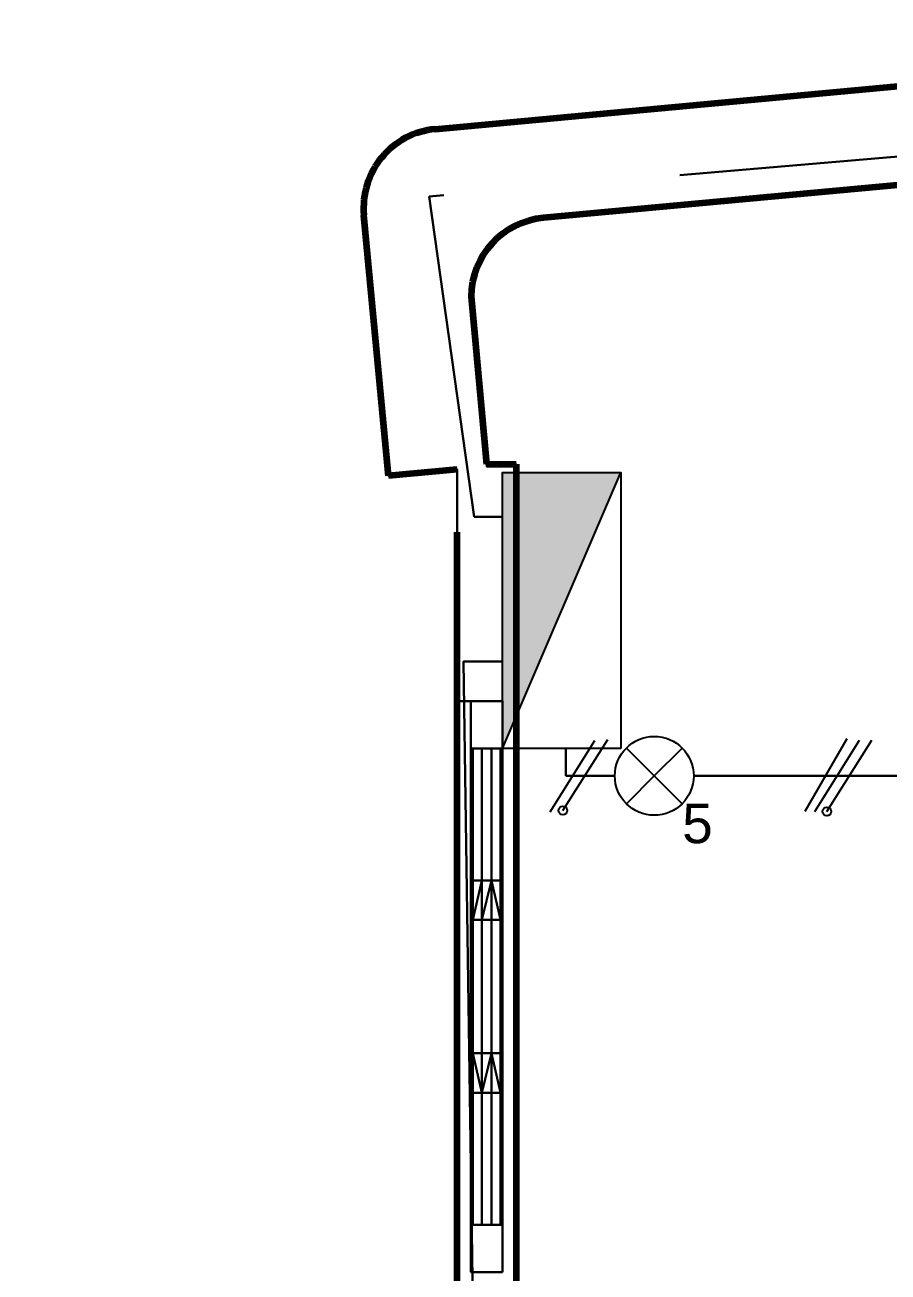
# Model space of a CAD drawing. Header units: metres. Extents: x 10.2 to 81, y 0 to 39.7.
# Drawn here: x 20 to 22.189, y 10.252 to 13.415 of the extents above; entities that cross this region are included whole.
import ezdxf

# ---------------------------------------------------------------- set-up
doc = ezdxf.new("R2010")
doc.units = ezdxf.units.M
doc.header["$LTSCALE"] = 0.2
doc.linetypes.add('ACAD_ISO02W100', pattern=[15, 12, -3])
for name, color, linetype in [('Canaletas', 4, 'Continuous'), ('EDIFICIO', 7, 'Continuous'), ('Fases', 7, 'Continuous'), ('Indicacion-Tabla', 7, 'Continuous'), ('Luminaria', 7, 'Continuous'), ('Medidas', 1, 'Continuous'), ('Puntos', 7, 'Continuous'), ('Tomacorrientes', 7, 'Continuous')]:
    doc.layers.add(name, color=color, linetype=linetype)
for name, color, linetype, true_color in [('DLX_APERT', 7, 'Continuous', 0x969696), ('DLX_CONT', 7, 'Continuous', 0x969696), ('DLX_ROOF', 7, 'Continuous', 0x7f7f7f)]:
    doc.layers.add(name, color=color, linetype=linetype, true_color=true_color)
doc.layers.add('L-Suelo', color=7, linetype='ACAD_ISO02W100', lineweight=30)
doc.layers.add('L-Techo', color=7, linetype='Continuous', lineweight=30)
doc.layers.get('0').off()
doc.styles.get("Standard").update_dxf_attribs({"font": 'arial.ttf'})

# ---------------------------------------------------------------- blocks, each defined once
blk = doc.blocks.new('Lampara')
at = {"layer": 'Luminaria'}
for q in [(-0.0707, 0.0707), (0.0707, 0.0707), (-0.0707, -0.0707), (0.0707, -0.0707)]:
    blk.add_line((0, 0), q, dxfattribs=at)
blk.add_circle((0, 0), 0.1, dxfattribs=at)
blk = doc.blocks.new('Tablero')
at = {"layer": 'Tomacorrientes', "linetype": 'ACAD_ISO02W100', "lineweight": 100}
h = blk.add_hatch(dxfattribs=at)
h.set_pattern_fill('ANGLE', color=256)
h.set_pattern_definition([(0, (0, 0), (0, 6.985), [5.08, -1.905]), (90, (0, 0), (-6.985, 4e-16), [5.08, -1.905])])
h.paths.add_polyline_path([(6.0927, 4.8474), (5.7927, 4.8474), (5.7927, 4.1474)])
at = {"layer": 'Tomacorrientes'}
h = blk.add_hatch(color=256, dxfattribs=at)
h.dxf.hatch_style = 1
h.paths.add_polyline_path([(6.0927, 4.8474), (5.7927, 4.8474), (5.7927, 4.1474)])
blk.add_line((5.7927, 4.1474), (6.0927, 4.8474), dxfattribs=at)
blk.add_lwpolyline([(6.0927, 4.1474), (5.7927, 4.1474), (5.7927, 4.8474), (6.0927, 4.8474)], close=True, dxfattribs=at)
blk = doc.blocks.new('933_0_0')
mesh = blk.add_polyface()
corners = [(-0.6042, -0.0125, 0.2), (-0.6042, 0.0125, 0.3), (-0.6042, -0.0125, 0.3), (-0.6042, 0.035, 0.3), (-0.6042, 0.0125, 0.2), (-0.6042, 0.035, 0.2), (-0.6042, 0.0125, 0.3), (-0.6042, 0.0125, 0.2), (-0.6042, 0.035, 0.3), (-0.6042, -0.035, 0.2), (-0.6042, -0.0125, 0.3), (-0.6042, -0.035, 0.3), (-0.6042, -0.0125, 0.2), (-0.6042, -0.0125, 0.3), (-0.6042, -0.035, 0.2), (-0.6042, 0.0125, 0.3), (-0.6042, -0.0125, 0.2), (-0.6042, 0.0125, 0.2), (-0.2692, 0.0125, -0.63), (-0.1692, -0.0125, -0.63), (-0.1692, 0.0125, -0.63), (-0.2692, 0.0125, -0.63), (-0.1692, 0.035, -0.63), (-0.2692, 0.035, -0.63), (-0.2692, 0.0125, -0.63), (-0.1692, 0.0125, -0.63), (-0.1692, 0.035, -0.63), (-0.2692, -0.0125, -0.63), (-0.1692, -0.0125, -0.63), (-0.2692, 0.0125, -0.63), (-0.2692, -0.035, -0.63), (-0.1692, -0.0125, -0.63), (-0.2692, -0.0125, -0.63), (-0.1692, -0.0125, -0.63), (-0.2692, -0.035, -0.63), (-0.1692, -0.035, -0.63)]
mesh.append_faces([[corners[k] for k in face] for face in [(0, 1, 2), (3, 4, 5), (6, 7, 8), (9, 10, 11), (12, 13, 14), (15, 16, 17), (18, 19, 20), (21, 22, 23), (24, 25, 26), (27, 28, 29), (30, 31, 32), (33, 34, 35)]])
blk = doc.blocks.new('933_0_1')
mesh = blk.add_polyface()
corners = [(0.6042, 0.0125, 0.2), (0.6042, -0.0125, 0.3), (0.6042, 0.0125, 0.3), (0.6042, -0.035, 0.3), (0.6042, -0.0125, 0.2), (0.6042, -0.035, 0.2), (0.6042, -0.0125, 0.3), (0.6042, -0.0125, 0.2), (0.6042, -0.035, 0.3), (0.6042, 0.035, 0.2), (0.6042, 0.0125, 0.3), (0.6042, 0.035, 0.3), (0.6042, 0.0125, 0.2), (0.6042, 0.0125, 0.3), (0.6042, 0.035, 0.2), (0.6042, -0.0125, 0.3), (0.6042, 0.0125, 0.2), (0.6042, -0.0125, 0.2)]
mesh.append_faces([[corners[k] for k in face] for face in [(0, 1, 2), (3, 4, 5), (6, 7, 8), (9, 10, 11), (12, 13, 14), (15, 16, 17)]])
blk = doc.blocks.new('933_0_2')
mesh = blk.add_polyface()
corners = [(0.2692, -0.0125, -0.63), (0.1692, 0.0125, -0.63), (0.1692, -0.0125, -0.63), (0.1692, 0.035, -0.63), (0.2692, 0.0125, -0.63), (0.2692, 0.035, -0.63), (0.1692, 0.0125, -0.63), (0.2692, 0.0125, -0.63), (0.1692, 0.035, -0.63), (0.2692, -0.0125, -0.63), (0.1692, -0.035, -0.63), (0.2692, -0.035, -0.63), (0.2692, -0.0125, -0.63), (0.1692, -0.0125, -0.63), (0.1692, -0.035, -0.63), (0.1692, 0.0125, -0.63), (0.2692, -0.0125, -0.63), (0.2692, 0.0125, -0.63)]
mesh.append_faces([[corners[k] for k in face] for face in [(0, 1, 2), (3, 4, 5), (6, 7, 8), (9, 10, 11), (12, 13, 14), (15, 16, 17)]])
blk = doc.blocks.new('933_0_4')
mesh = blk.add_polyface()
corners = [(-0.6042, -0.0125, -0.63), (-0.2692, -0.0125, 0.2), (-0.6042, -0.0125, 0.2), (-0.2692, -0.0125, 0.2), (-0.6042, -0.0125, -0.63), (-0.2692, -0.0125, -0.63), (-0.2692, 0.0125, -0.63), (-0.6042, 0.0125, 0.2), (-0.2692, 0.0125, 0.2), (-0.6042, 0.0125, 0.2), (-0.2692, 0.0125, -0.63), (-0.6042, 0.0125, -0.63), (0.6042, -0.0125, 0.63), (-0.6042, -0.0125, 0.3), (0.6042, -0.0125, 0.3), (-0.6042, -0.0125, 0.3), (0.6042, -0.0125, 0.63), (-0.6042, -0.0125, 0.63), (-0.6042, 0.0125, 0.3), (0.6042, 0.0125, 0.63), (0.6042, 0.0125, 0.3), (0.6042, 0.0125, 0.63), (-0.6042, 0.0125, 0.3), (-0.6042, 0.0125, 0.63), (0.1692, -0.0125, 0.2), (-0.1692, -0.0125, -0.63), (0.1692, -0.0125, -0.63), (-0.1692, -0.0125, -0.63), (0.1692, -0.0125, 0.2), (-0.1692, -0.0125, 0.2), (-0.1692, 0.0125, 0.2), (0.1692, 0.0125, -0.63), (-0.1692, 0.0125, -0.63), (0.1692, 0.0125, -0.63), (-0.1692, 0.0125, 0.2), (0.1692, 0.0125, 0.2), (0.2692, -0.0125, 0.2), (0.6042, -0.0125, -0.63), (0.6042, -0.0125, 0.2), (0.6042, -0.0125, -0.63), (0.2692, -0.0125, 0.2), (0.2692, -0.0125, -0.63), (0.2692, 0.0125, -0.63), (0.6042, 0.0125, 0.2), (0.6042, 0.0125, -0.63), (0.6042, 0.0125, 0.2), (0.2692, 0.0125, -0.63), (0.2692, 0.0125, 0.2)]
mesh.append_faces([[corners[k] for k in face] for face in [(0, 1, 2), (3, 4, 5), (6, 7, 8), (9, 10, 11), (12, 13, 14), (15, 16, 17), (18, 19, 20), (21, 22, 23), (24, 25, 26), (27, 28, 29), (30, 31, 32), (33, 34, 35), (36, 37, 38), (39, 40, 41), (42, 43, 44), (45, 46, 47)]])
blk = doc.blocks.new('933_0_6')
mesh = blk.add_polyface()
corners = [(0.6042, -0.035, 0.2), (0.6042, -0.0125, -0.63), (0.6042, -0.04, -0.63), (0.6042, -0.035, 0.3), (0.6042, -0.0125, 0.63), (0.6042, -0.0125, 0.3), (0.6042, -0.035, 0.3), (0.6042, -0.04, 0.63), (0.6042, -0.0125, 0.63), (0.6042, -0.035, 0.3), (0.6042, -0.04, -0.63), (0.6042, -0.04, 0.63), (0.6042, -0.035, 0.2), (0.6042, -0.04, -0.63), (0.6042, -0.035, 0.3), (0.6042, -0.0125, -0.63), (0.6042, -0.035, 0.2), (0.6042, -0.0125, 0.2)]
mesh.append_faces([[corners[k] for k in face] for face in [(0, 1, 2), (3, 4, 5), (6, 7, 8), (9, 10, 11), (12, 13, 14), (15, 16, 17)]])
blk = doc.blocks.new('Fase')
at = {"layer": 'Fases'}
blk.add_line((-0.0535, -0.0922), (0.0535, 0.0922), dxfattribs=at)
blk = doc.blocks.new('Neutro')
at = {"layer": 'Fases'}
h = blk.add_hatch(dxfattribs=at)
h.set_pattern_fill('ANGLE', color=256)
h.set_pattern_definition([(0, (-26.865, -1.6355), (0, 6.985), [5.08, -1.905]), (90, (-26.865, -1.6355), (-6.985, 4e-16), [5.08, -1.905])])
h.paths.add_polyline_path([(-0.0645, -0.0922, 1), (-0.0424, -0.0922, 1)])
blk.add_circle((-0.0535, -0.0922), 0.0111, dxfattribs=at)
blk.add_blockref('Fase', (0, 0), dxfattribs=at)

msp = doc.modelspace()

# ---------------------------------------------------------------- linework, layer by layer
at = {"layer": 'DLX_APERT'}
for points in [[(21.2109, 11.7003, 0), (21.1309, 11.7003, 0)], [(21.1309, 11.7003, 0), (21.1309, 10.2519, 0)], [(21.2109, 11.7003, 0), (21.1309, 11.7003, 0)], [(21.1309, 11.7003, 0), (21.1309, 11.7003, 0)], [(21.1309, 11.7003, 0), (21.2109, 11.7003, 0)], [(21.1309, 10.2519, 0), (21.1309, 11.7003, 0)], [(21.1309, 11.7003, 0), (21.2109, 11.7003, 0)], [(21.1309, 10.2519, 0), (21.1309, 11.7003, 0)], [(21.1309, 11.7003, 0), (21.1309, 11.7003, 0)], [(21.1309, 11.7003, 0), (21.1309, 10.2519, 0)], [(21.2109, 10.2519, 0), (21.2109, 11.7003, 0)], [(21.2109, 11.7003, 0), (21.2109, 11.7003, 0)], [(21.2109, 11.7003, 0), (21.2109, 10.2519, 0)], [(21.2109, 10.2519, 0), (21.2109, 11.7003, 0)], [(21.2109, 11.7003, 0), (21.2109, 11.7003, 0)], [(21.2109, 11.7003, 0), (21.2109, 10.2519, 0)], [(21.1309, 10.3719, 0), (21.1309, 11.5803, 0)], [(21.1309, 11.5803, 0), (21.1309, 11.5803, 0)], [(21.1309, 11.5803, 0), (21.1309, 10.3719, 0)], [(21.1584, 11.5803, 0), (21.1309, 11.5803, 0)], [(21.1309, 11.5803, 0), (21.1309, 11.5803, 0)], [(21.1309, 11.5803, 0), (21.1584, 11.5803, 0)], [(21.1309, 10.3719, 0), (21.1309, 11.5803, 0)], [(21.1309, 11.5803, 0), (21.1584, 11.5803, 0)], [(21.1584, 11.5803, 0), (21.1309, 11.5803, 0)], [(21.1309, 11.5803, 0), (21.1309, 10.3719, 0)], [(21.1359, 11.5803, 0), (21.1584, 11.5803, 0)], [(21.1584, 11.5803, 0), (21.1359, 11.5803, 0)], [(21.1359, 11.5803, 0), (21.1359, 11.5803, 0)], [(21.1584, 11.5803, 0), (21.1359, 11.5803, 0)], [(21.1359, 11.5803, 0), (21.1359, 11.5803, 0)], [(21.1359, 11.5803, 0), (21.1584, 11.5803, 0)], [(21.1359, 10.3719, 0), (21.1359, 11.5803, 0)], [(21.1359, 11.5803, 0), (21.1359, 11.5803, 0)], [(21.1359, 11.5803, 0), (21.1359, 11.2453, 0)], [(21.1584, 11.5803, 0), (21.1359, 11.5803, 0)], [(21.1359, 11.5803, 0), (21.1359, 10.3719, 0)], [(21.1359, 11.2453, 0), (21.1359, 11.5803, 0)], [(21.1359, 11.5803, 0), (21.1584, 11.5803, 0)], [(21.1584, 11.5803, 0), (21.1359, 11.5803, 0)], [(21.1359, 11.5803, 0), (21.1359, 11.5803, 0)], [(21.1359, 11.5803, 0), (21.1584, 11.5803, 0)], [(21.1584, 10.3719, 0), (21.1584, 11.5803, 0)], [(21.1584, 11.5803, 0), (21.1834, 11.5803, 0)], [(21.1584, 11.5803, 0), (21.1584, 11.5803, 0)], [(21.1584, 11.5803, 0), (21.1584, 11.5803, 0)], [(21.1584, 11.5803, 0), (21.1584, 11.5803, 0)], [(21.1584, 11.5803, 0), (21.1834, 11.5803, 0)], [(21.1834, 11.5803, 0), (21.1584, 11.5803, 0)], [(21.1584, 11.5803, 0), (21.1584, 10.3719, 0)], [(21.1584, 11.5803, 0), (21.1584, 11.2453, 0)], [(21.1834, 11.5803, 0), (21.1584, 11.5803, 0)], [(21.1834, 11.5803, 0), (21.1584, 11.5803, 0)], [(21.1584, 11.5803, 0), (21.1584, 11.5803, 0)], [(21.1584, 11.5803, 0), (21.1834, 11.5803, 0)], [(21.1834, 11.5803, 0), (21.1584, 11.5803, 0)], [(21.1584, 11.5803, 0), (21.1834, 11.5803, 0)], [(21.1584, 11.2453, 0), (21.1584, 11.5803, 0)], [(21.1584, 10.3719, 0), (21.1584, 11.5803, 0)], [(21.1584, 11.5803, 0), (21.1584, 11.2453, 0)], [(21.1584, 11.2453, 0), (21.1584, 11.5803, 0)], [(21.1584, 11.5803, 0), (21.1834, 11.5803, 0)], [(21.1584, 11.5803, 0), (21.1584, 10.3719, 0)], [(21.1834, 11.5803, 0), (21.1584, 11.5803, 0)], [(21.1834, 11.5803, 0), (21.1584, 11.5803, 0)], [(21.1584, 11.5803, 0), (21.1834, 11.5803, 0)], [(21.1584, 10.3719, 0), (21.1584, 11.5803, 0)], [(21.1584, 11.5803, 0), (21.1834, 11.5803, 0)], [(21.1584, 10.3719, 0), (21.1584, 11.5803, 0)], [(21.1584, 11.5803, 0), (21.1584, 11.5803, 0)], [(21.1584, 11.5803, 0), (21.1584, 10.3719, 0)], [(21.1834, 11.5803, 0), (21.1584, 11.5803, 0)], [(21.1584, 11.5803, 0), (21.1584, 11.5803, 0)], [(21.1584, 11.5803, 0), (21.1834, 11.5803, 0)], [(21.1834, 11.5803, 0), (21.1584, 11.5803, 0)], [(21.1584, 11.5803, 0), (21.1584, 10.3719, 0)], [(21.1834, 11.5803, 0), (21.1584, 11.5803, 0)], [(21.1584, 11.5803, 0), (21.1584, 11.2453, 0)], [(21.1584, 11.2453, 0), (21.1584, 11.5803, 0)], [(21.1584, 11.5803, 0), (21.1584, 11.5803, 0)], [(21.1584, 11.5803, 0), (21.1584, 11.2453, 0)], [(21.1834, 11.5803, 0), (21.1584, 11.5803, 0)], [(21.1584, 11.5803, 0), (21.1584, 11.5803, 0)], [(21.1584, 11.5803, 0), (21.1834, 11.5803, 0)], [(21.1584, 11.2453, 0), (21.1584, 11.5803, 0)], [(21.1584, 11.5803, 0), (21.1834, 11.5803, 0)], [(21.1834, 11.5803, 0), (21.1834, 10.3719, 0)], [(21.2109, 11.5803, 0), (21.1834, 11.5803, 0)], [(21.1834, 11.5803, 0), (21.1834, 11.2453, 0)], [(21.1834, 11.5803, 0), (21.1834, 11.5803, 0)], [(21.1834, 10.3719, 0), (21.1834, 11.5803, 0)], [(21.1834, 11.5803, 0), (21.2109, 11.5803, 0)], [(21.1834, 11.2453, 0), (21.1834, 11.5803, 0)], [(21.1834, 11.5803, 0), (21.1834, 11.5803, 0)], [(21.2059, 11.5803, 0), (21.1834, 11.5803, 0)], [(21.1834, 11.5803, 0), (21.1834, 11.5803, 0)], [(21.1834, 11.5803, 0), (21.2109, 11.5803, 0)], [(21.2109, 11.5803, 0), (21.1834, 11.5803, 0)], [(21.1834, 11.5803, 0), (21.1834, 11.5803, 0)], [(21.1834, 11.5803, 0), (21.2059, 11.5803, 0)], [(21.2059, 11.5803, 0), (21.1834, 11.5803, 0)], [(21.1834, 11.5803, 0), (21.2059, 11.5803, 0)], [(21.1834, 11.2453, 0), (21.1834, 11.5803, 0)], [(21.1834, 11.5803, 0), (21.2059, 11.5803, 0)], [(21.1834, 11.5803, 0), (21.1834, 10.3719, 0)], [(21.2059, 11.5803, 0), (21.1834, 11.5803, 0)], [(21.1834, 11.5803, 0), (21.1834, 11.2453, 0)], [(21.1834, 10.3719, 0), (21.1834, 11.5803, 0)], [(21.2059, 11.5803, 0), (21.1834, 11.5803, 0)], [(21.1834, 11.5803, 0), (21.2059, 11.5803, 0)], [(21.1834, 10.3719, 0), (21.1834, 11.5803, 0)], [(21.1834, 11.5803, 0), (21.1834, 11.5803, 0)], [(21.1834, 11.5803, 0), (21.1834, 10.3719, 0)], [(21.1834, 11.5803, 0), (21.1834, 10.3719, 0)], [(21.1834, 11.5803, 0), (21.1834, 11.5803, 0)], [(21.1834, 10.3719, 0), (21.1834, 11.5803, 0)], [(21.1834, 11.2453, 0), (21.1834, 11.5803, 0)], [(21.1834, 11.5803, 0), (21.1834, 11.5803, 0)], [(21.1834, 11.5803, 0), (21.1834, 11.2453, 0)], [(21.1834, 11.2453, 0), (21.1834, 11.5803, 0)], [(21.1834, 11.5803, 0), (21.1834, 11.5803, 0)], [(21.1834, 11.5803, 0), (21.1834, 11.2453, 0)], [(21.2059, 11.5803, 0), (21.2059, 11.5803, 0)], [(21.2059, 11.5803, 0), (21.2059, 11.5803, 0)], [(21.2059, 11.2453, 0), (21.2059, 11.5803, 0)], [(21.2059, 11.5803, 0), (21.2059, 11.5803, 0)], [(21.2059, 11.5803, 0), (21.2059, 10.3719, 0)], [(21.2059, 11.5803, 0), (21.2059, 11.2453, 0)], [(21.2059, 10.3719, 0), (21.2059, 11.5803, 0)], [(21.2059, 11.5803, 0), (21.2059, 11.5803, 0)], [(21.2109, 10.3719, 0), (21.2109, 11.5803, 0)], [(21.2109, 11.5803, 0), (21.2109, 11.5803, 0)], [(21.2109, 11.5803, 0), (21.2109, 10.3719, 0)], [(21.2109, 10.3719, 0), (21.2109, 11.5803, 0)], [(21.2109, 11.5803, 0), (21.2109, 10.3719, 0)], [(21.2109, 11.5803, 0), (21.2109, 11.5803, 0)], [(21.1359, 11.1453, 0), (21.1359, 11.2453, 0)], [(21.1359, 11.2453, 0), (21.1584, 11.2453, 0)], [(21.1359, 11.2453, 0), (21.1359, 11.1453, 0)], [(21.1584, 11.2453, 0), (21.1359, 11.2453, 0)], [(21.1359, 11.2453, 0), (21.1359, 11.2453, 0)], [(21.1359, 11.2453, 0), (21.1359, 11.1453, 0)], [(21.1584, 11.2453, 0), (21.1359, 11.2453, 0)], [(21.1359, 11.2453, 0), (21.1359, 11.2453, 0)], [(21.1359, 11.2453, 0), (21.1584, 11.2453, 0)], [(21.1584, 11.2453, 0), (21.1359, 11.2453, 0)], [(21.1359, 11.2453, 0), (21.1584, 11.2453, 0)], [(21.1359, 11.1453, 0), (21.1359, 11.2453, 0)], [(21.1584, 11.2453, 0), (21.1834, 11.2453, 0)], [(21.1834, 11.2453, 0), (21.1584, 11.2453, 0)], [(21.1584, 11.2453, 0), (21.1584, 11.2453, 0)], [(21.1834, 11.2453, 0), (21.1584, 11.2453, 0)], [(21.1584, 11.2453, 0), (21.1584, 11.2453, 0)], [(21.1584, 11.2453, 0), (21.1834, 11.2453, 0)], [(21.1834, 11.2453, 0), (21.1584, 11.2453, 0)], [(21.1584, 11.2453, 0), (21.1834, 11.2453, 0)], [(21.1584, 11.2453, 0), (21.1834, 11.2453, 0)], [(21.1834, 11.2453, 0), (21.1584, 11.2453, 0)], [(21.1584, 11.2453, 0), (21.1584, 11.2453, 0)], [(21.1584, 11.2453, 0), (21.1834, 11.2453, 0)], [(21.1584, 11.2453, 0), (21.1584, 11.2453, 0)], [(21.1834, 11.2453, 0), (21.1584, 11.2453, 0)], [(21.1834, 11.2453, 0), (21.2059, 11.2453, 0)], [(21.2059, 11.2453, 0), (21.1834, 11.2453, 0)], [(21.1834, 11.2453, 0), (21.1834, 11.2453, 0)], [(21.1834, 11.2453, 0), (21.2059, 11.2453, 0)], [(21.2059, 11.2453, 0), (21.1834, 11.2453, 0)], [(21.2059, 11.2453, 0), (21.1834, 11.2453, 0)], [(21.1834, 11.2453, 0), (21.1834, 11.2453, 0)], [(21.1834, 11.2453, 0), (21.2059, 11.2453, 0)], [(21.1834, 11.2453, 0), (21.1834, 11.2453, 0)], [(21.1834, 11.2453, 0), (21.1834, 11.2453, 0)], [(21.2059, 11.2453, 0), (21.2059, 11.1453, 0)], [(21.2059, 11.1453, 0), (21.2059, 11.2453, 0)], [(21.2059, 11.2453, 0), (21.2059, 11.2453, 0)], [(21.2059, 11.1453, 0), (21.2059, 11.2453, 0)], [(21.2059, 11.2453, 0), (21.2059, 11.2453, 0)], [(21.2059, 11.2453, 0), (21.2059, 11.1453, 0)], [(21.1584, 11.1453, 0), (21.1359, 11.1453, 0)], [(21.1359, 11.1453, 0), (21.1584, 11.1453, 0)], [(21.1584, 11.1453, 0), (21.1359, 11.1453, 0)], [(21.1359, 11.1453, 0), (21.1359, 11.1453, 0)], [(21.1359, 11.1453, 0), (21.1584, 11.1453, 0)], [(21.1359, 10.8069, 0), (21.1359, 11.1453, 0)], [(21.1359, 11.1453, 0), (21.1584, 11.1453, 0)], [(21.1359, 11.1453, 0), (21.1359, 11.1453, 0)], [(21.1359, 11.1453, 0), (21.1359, 10.8069, 0)], [(21.1584, 11.1453, 0), (21.1359, 11.1453, 0)], [(21.1834, 11.1453, 0), (21.1584, 11.1453, 0)], [(21.1584, 11.1453, 0), (21.1584, 10.8069, 0)], [(21.1584, 10.8069, 0), (21.1584, 11.1453, 0)], [(21.1584, 11.1453, 0), (21.1834, 11.1453, 0)], [(21.1584, 11.1453, 0), (21.1584, 11.1453, 0)], [(21.1584, 11.1453, 0), (21.1834, 11.1453, 0)], [(21.1834, 11.1453, 0), (21.1584, 11.1453, 0)], [(21.1584, 11.1453, 0), (21.1584, 11.1453, 0)], [(21.1584, 10.8069, 0), (21.1584, 11.1453, 0)], [(21.1584, 11.1453, 0), (21.1834, 11.1453, 0)], [(21.1584, 11.1453, 0), (21.1584, 10.8069, 0)], [(21.1834, 11.1453, 0), (21.1584, 11.1453, 0)], [(21.1834, 11.1453, 0), (21.1584, 11.1453, 0)], [(21.1584, 11.1453, 0), (21.1584, 11.1453, 0)], [(21.1584, 11.1453, 0), (21.1834, 11.1453, 0)], [(21.1834, 11.1453, 0), (21.1584, 11.1453, 0)], [(21.1584, 11.1453, 0), (21.1584, 10.8069, 0)], [(21.1584, 10.8069, 0), (21.1584, 11.1453, 0)], [(21.1584, 11.1453, 0), (21.1584, 11.1453, 0)], [(21.1584, 11.1453, 0), (21.1584, 10.8069, 0)], [(21.1584, 10.8069, 0), (21.1584, 11.1453, 0)], [(21.1584, 11.1453, 0), (21.1834, 11.1453, 0)], [(21.2059, 11.1453, 0), (21.1834, 11.1453, 0)], [(21.1834, 11.1453, 0), (21.1834, 10.8069, 0)], [(21.1834, 10.8069, 0), (21.1834, 11.1453, 0)], [(21.1834, 11.1453, 0), (21.2059, 11.1453, 0)], [(21.1834, 10.8069, 0), (21.1834, 11.1453, 0)], [(21.1834, 11.1453, 0), (21.2059, 11.1453, 0)], [(21.1834, 11.1453, 0), (21.1834, 11.1453, 0)], [(21.1834, 11.1453, 0), (21.2059, 11.1453, 0)], [(21.2059, 11.1453, 0), (21.1834, 11.1453, 0)], [(21.1834, 11.1453, 0), (21.1834, 11.1453, 0)], [(21.1834, 11.1453, 0), (21.1834, 10.8069, 0)], [(21.2059, 11.1453, 0), (21.1834, 11.1453, 0)], [(21.1834, 10.8069, 0), (21.1834, 11.1453, 0)], [(21.1834, 11.1453, 0), (21.1834, 11.1453, 0)], [(21.1834, 11.1453, 0), (21.1834, 10.8069, 0)], [(21.1834, 11.1453, 0), (21.1834, 11.1453, 0)], [(21.1834, 10.8069, 0), (21.1834, 11.1453, 0)], [(21.1834, 11.1453, 0), (21.1834, 10.8069, 0)], [(21.2059, 10.8069, 0), (21.2059, 11.1453, 0)], [(21.2059, 11.1453, 0), (21.2059, 11.1453, 0)], [(21.2059, 11.1453, 0), (21.2059, 10.8069, 0)], [(21.2059, 11.1453, 0), (21.2059, 11.1453, 0)], [(21.1359, 10.8069, 0), (21.1359, 10.7069, 0)], [(21.1584, 10.8069, 0), (21.1359, 10.8069, 0)], [(21.1359, 10.7069, 0), (21.1359, 10.8069, 0)], [(21.1359, 10.8069, 0), (21.1584, 10.8069, 0)], [(21.1584, 10.8069, 0), (21.1359, 10.8069, 0)], [(21.1584, 10.8069, 0), (21.1359, 10.8069, 0)], [(21.1359, 10.8069, 0), (21.1359, 10.8069, 0)], [(21.1359, 10.8069, 0), (21.1584, 10.8069, 0)], [(21.1359, 10.8069, 0), (21.1359, 10.8069, 0)], [(21.1359, 10.8069, 0), (21.1359, 10.7069, 0)], [(21.1359, 10.8069, 0), (21.1584, 10.8069, 0)], [(21.1359, 10.7069, 0), (21.1359, 10.8069, 0)], [(21.1584, 10.8069, 0), (21.1834, 10.8069, 0)], [(21.1834, 10.8069, 0), (21.1584, 10.8069, 0)], [(21.1834, 10.8069, 0), (21.1584, 10.8069, 0)], [(21.1584, 10.8069, 0), (21.1584, 10.8069, 0)], [(21.1584, 10.8069, 0), (21.1834, 10.8069, 0)], [(21.1834, 10.8069, 0), (21.1584, 10.8069, 0)], [(21.1584, 10.8069, 0), (21.1584, 10.8069, 0)], [(21.1584, 10.8069, 0), (21.1834, 10.8069, 0)], [(21.1584, 10.8069, 0), (21.1834, 10.8069, 0)], [(21.1834, 10.8069, 0), (21.1584, 10.8069, 0)], [(21.1584, 10.8069, 0), (21.1584, 10.8069, 0)], [(21.1584, 10.8069, 0), (21.1834, 10.8069, 0)], [(21.1584, 10.8069, 0), (21.1584, 10.8069, 0)], [(21.1834, 10.8069, 0), (21.1584, 10.8069, 0)], [(21.1834, 10.8069, 0), (21.2059, 10.8069, 0)], [(21.2059, 10.8069, 0), (21.1834, 10.8069, 0)], [(21.1834, 10.8069, 0), (21.1834, 10.8069, 0)], [(21.1834, 10.8069, 0), (21.2059, 10.8069, 0)], [(21.2059, 10.8069, 0), (21.1834, 10.8069, 0)], [(21.2059, 10.8069, 0), (21.1834, 10.8069, 0)], [(21.1834, 10.8069, 0), (21.1834, 10.8069, 0)], [(21.1834, 10.8069, 0), (21.2059, 10.8069, 0)], [(21.1834, 10.8069, 0), (21.1834, 10.8069, 0)], [(21.1834, 10.8069, 0), (21.1834, 10.8069, 0)], [(21.2059, 10.8069, 0), (21.2059, 10.7069, 0)], [(21.2059, 10.7069, 0), (21.2059, 10.8069, 0)], [(21.2059, 10.7069, 0), (21.2059, 10.8069, 0)], [(21.2059, 10.8069, 0), (21.2059, 10.8069, 0)], [(21.2059, 10.8069, 0), (21.2059, 10.8069, 0)], [(21.2059, 10.8069, 0), (21.2059, 10.7069, 0)], [(21.1359, 10.7069, 0), (21.1584, 10.7069, 0)], [(21.1584, 10.7069, 0), (21.1359, 10.7069, 0)], [(21.1359, 10.7069, 0), (21.1359, 10.7069, 0)], [(21.1359, 10.7069, 0), (21.1359, 10.3719, 0)], [(21.1584, 10.7069, 0), (21.1359, 10.7069, 0)], [(21.1359, 10.7069, 0), (21.1359, 10.7069, 0)], [(21.1359, 10.7069, 0), (21.1584, 10.7069, 0)], [(21.1359, 10.3719, 0), (21.1359, 10.7069, 0)], [(21.1359, 10.7069, 0), (21.1584, 10.7069, 0)], [(21.1584, 10.7069, 0), (21.1359, 10.7069, 0)], [(21.1834, 10.7069, 0), (21.1584, 10.7069, 0)], [(21.1584, 10.7069, 0), (21.1584, 10.3719, 0)], [(21.1584, 10.7069, 0), (21.1834, 10.7069, 0)], [(21.1584, 10.3719, 0), (21.1584, 10.7069, 0)], [(21.1584, 10.3719, 0), (21.1584, 10.7069, 0)], [(21.1584, 10.7069, 0), (21.1834, 10.7069, 0)], [(21.1584, 10.7069, 0), (21.1584, 10.7069, 0)], [(21.1584, 10.7069, 0), (21.1584, 10.3719, 0)], [(21.1584, 10.7069, 0), (21.1584, 10.7069, 0)], [(21.1584, 10.7069, 0), (21.1834, 10.7069, 0)], [(21.1834, 10.7069, 0), (21.1584, 10.7069, 0)], [(21.1834, 10.7069, 0), (21.1584, 10.7069, 0)], [(21.1834, 10.7069, 0), (21.1584, 10.7069, 0)], [(21.1584, 10.7069, 0), (21.1584, 10.7069, 0)], [(21.1584, 10.7069, 0), (21.1834, 10.7069, 0)], [(21.1834, 10.7069, 0), (21.1584, 10.7069, 0)], [(21.1584, 10.7069, 0), (21.1584, 10.3719, 0)], [(21.1584, 10.3719, 0), (21.1584, 10.7069, 0)], [(21.1584, 10.7069, 0), (21.1584, 10.7069, 0)], [(21.1584, 10.7069, 0), (21.1584, 10.3719, 0)], [(21.1584, 10.3719, 0), (21.1584, 10.7069, 0)], [(21.1584, 10.7069, 0), (21.1834, 10.7069, 0)], [(21.2059, 10.7069, 0), (21.1834, 10.7069, 0)], [(21.1834, 10.7069, 0), (21.1834, 10.3719, 0)], [(21.1834, 10.3719, 0), (21.1834, 10.7069, 0)], [(21.1834, 10.7069, 0), (21.2059, 10.7069, 0)], [(21.1834, 10.3719, 0), (21.1834, 10.7069, 0)], [(21.1834, 10.7069, 0), (21.2059, 10.7069, 0)], [(21.1834, 10.7069, 0), (21.1834, 10.3719, 0)], [(21.1834, 10.7069, 0), (21.1834, 10.7069, 0)], [(21.1834, 10.7069, 0), (21.2059, 10.7069, 0)], [(21.2059, 10.7069, 0), (21.1834, 10.7069, 0)], [(21.1834, 10.7069, 0), (21.1834, 10.7069, 0)], [(21.2059, 10.7069, 0), (21.1834, 10.7069, 0)], [(21.1834, 10.3719, 0), (21.1834, 10.7069, 0)], [(21.1834, 10.7069, 0), (21.1834, 10.7069, 0)], [(21.1834, 10.7069, 0), (21.1834, 10.3719, 0)], [(21.1834, 10.7069, 0), (21.1834, 10.7069, 0)], [(21.1834, 10.3719, 0), (21.1834, 10.7069, 0)], [(21.1834, 10.7069, 0), (21.1834, 10.3719, 0)], [(21.2059, 10.7069, 0), (21.2059, 10.3719, 0)], [(21.2059, 10.7069, 0), (21.2059, 10.7069, 0)], [(21.2059, 10.3719, 0), (21.2059, 10.7069, 0)], [(21.2059, 10.7069, 0), (21.2059, 10.7069, 0)], [(21.1309, 10.3719, 0), (21.1309, 10.3719, 0)], [(21.1584, 10.3719, 0), (21.1309, 10.3719, 0)], [(21.1309, 10.3719, 0), (21.1309, 10.3719, 0)], [(21.1309, 10.3719, 0), (21.1584, 10.3719, 0)], [(21.1584, 10.3719, 0), (21.1309, 10.3719, 0)], [(21.1309, 10.3719, 0), (21.1584, 10.3719, 0)], [(21.1359, 10.3719, 0), (21.1584, 10.3719, 0)], [(21.1584, 10.3719, 0), (21.1359, 10.3719, 0)], [(21.1359, 10.3719, 0), (21.1359, 10.3719, 0)], [(21.1584, 10.3719, 0), (21.1359, 10.3719, 0)], [(21.1359, 10.3719, 0), (21.1359, 10.3719, 0)], [(21.1359, 10.3719, 0), (21.1584, 10.3719, 0)], [(21.1359, 10.3719, 0), (21.1359, 10.3719, 0)], [(21.1584, 10.3719, 0), (21.1359, 10.3719, 0)], [(21.1359, 10.3719, 0), (21.1584, 10.3719, 0)], [(21.1584, 10.3719, 0), (21.1359, 10.3719, 0)], [(21.1359, 10.3719, 0), (21.1359, 10.3719, 0)], [(21.1359, 10.3719, 0), (21.1584, 10.3719, 0)], [(21.1834, 10.3719, 0), (21.1584, 10.3719, 0)], [(21.1584, 10.3719, 0), (21.1584, 10.3719, 0)], [(21.1584, 10.3719, 0), (21.1584, 10.3719, 0)], [(21.1584, 10.3719, 0), (21.1834, 10.3719, 0)], [(21.1584, 10.3719, 0), (21.1584, 10.3719, 0)], [(21.1584, 10.3719, 0), (21.1834, 10.3719, 0)], [(21.1834, 10.3719, 0), (21.1584, 10.3719, 0)], [(21.1834, 10.3719, 0), (21.1584, 10.3719, 0)], [(21.1584, 10.3719, 0), (21.1584, 10.3719, 0)], [(21.1584, 10.3719, 0), (21.1834, 10.3719, 0)], [(21.1834, 10.3719, 0), (21.1584, 10.3719, 0)], [(21.1584, 10.3719, 0), (21.1834, 10.3719, 0)], [(21.1834, 10.3719, 0), (21.1584, 10.3719, 0)], [(21.1584, 10.3719, 0), (21.1834, 10.3719, 0)], [(21.1834, 10.3719, 0), (21.1584, 10.3719, 0)], [(21.1584, 10.3719, 0), (21.1834, 10.3719, 0)], [(21.1584, 10.3719, 0), (21.1834, 10.3719, 0)], [(21.1584, 10.3719, 0), (21.1584, 10.3719, 0)], [(21.1834, 10.3719, 0), (21.1584, 10.3719, 0)], [(21.1584, 10.3719, 0), (21.1584, 10.3719, 0)], [(21.1584, 10.3719, 0), (21.1834, 10.3719, 0)], [(21.1834, 10.3719, 0), (21.1584, 10.3719, 0)], [(21.1834, 10.3719, 0), (21.1584, 10.3719, 0)], [(21.1584, 10.3719, 0), (21.1584, 10.3719, 0)], [(21.1584, 10.3719, 0), (21.1834, 10.3719, 0)], [(21.1834, 10.3719, 0), (21.1584, 10.3719, 0)], [(21.1584, 10.3719, 0), (21.1584, 10.3719, 0)], [(21.1584, 10.3719, 0), (21.1834, 10.3719, 0)], [(21.1834, 10.3719, 0), (21.2109, 10.3719, 0)], [(21.1834, 10.3719, 0), (21.1834, 10.3719, 0)], [(21.2109, 10.3719, 0), (21.1834, 10.3719, 0)], [(21.1834, 10.3719, 0), (21.1834, 10.3719, 0)], [(21.2059, 10.3719, 0), (21.1834, 10.3719, 0)], [(21.1834, 10.3719, 0), (21.1834, 10.3719, 0)], [(21.1834, 10.3719, 0), (21.2109, 10.3719, 0)], [(21.2109, 10.3719, 0), (21.1834, 10.3719, 0)], [(21.1834, 10.3719, 0), (21.1834, 10.3719, 0)], [(21.1834, 10.3719, 0), (21.2059, 10.3719, 0)], [(21.2059, 10.3719, 0), (21.1834, 10.3719, 0)], [(21.1834, 10.3719, 0), (21.2059, 10.3719, 0)], [(21.2059, 10.3719, 0), (21.1834, 10.3719, 0)], [(21.1834, 10.3719, 0), (21.2059, 10.3719, 0)], [(21.2059, 10.3719, 0), (21.1834, 10.3719, 0)], [(21.1834, 10.3719, 0), (21.2059, 10.3719, 0)], [(21.1834, 10.3719, 0), (21.1834, 10.3719, 0)], [(21.1834, 10.3719, 0), (21.1834, 10.3719, 0)], [(21.1834, 10.3719, 0), (21.1834, 10.3719, 0)], [(21.1834, 10.3719, 0), (21.1834, 10.3719, 0)], [(21.2059, 10.3719, 0), (21.2059, 10.3719, 0)], [(21.2059, 10.3719, 0), (21.2059, 10.3719, 0)], [(21.2059, 10.3719, 0), (21.2059, 10.3719, 0)], [(21.2059, 10.3719, 0), (21.2059, 10.3719, 0)], [(21.2109, 10.3719, 0), (21.2109, 10.3719, 0)], [(21.2109, 10.3719, 0), (21.2109, 10.3719, 0)], [(21.1309, 10.2519, 0), (21.2109, 10.2519, 0)], [(21.2109, 10.2519, 0), (21.1309, 10.2519, 0)], [(21.2109, 10.2519, 0), (21.1309, 10.2519, 0)], [(21.1309, 10.2519, 0), (21.1309, 10.2519, 0)], [(21.1309, 10.2519, 0), (21.2109, 10.2519, 0)], [(21.1309, 10.2519, 0), (21.1309, 10.2519, 0)], [(21.2109, 10.2519, 0), (21.2109, 10.2519, 0)], [(21.2109, 10.2519, 0), (21.2109, 10.2519, 0)]]:
    msp.add_polyline3d(points, dxfattribs=at)
at = {"layer": 'DLX_CONT'}
for points in [[(23.884, 13.4142, 0), (21.0404, 13.1511, 0)], [(23.884, 13.4142, 0), (21.0404, 13.1511, 0)], [(20.9655, 13.1289, 0), (20.9048, 13.0796, 0)], [(20.9655, 13.1289, 0), (20.9048, 13.0796, 0)], [(21.0404, 13.1511, 0), (20.9655, 13.1289, 0)], [(21.0404, 13.1511, 0), (20.9655, 13.1289, 0)], [(23.6586, 13.1423, 0), (21.3128, 12.9253, 0)], [(23.6586, 13.1423, 0), (21.3128, 12.9253, 0)], [(20.9048, 13.0796, 0), (20.8677, 13.0109, 0)], [(20.9048, 13.0796, 0), (20.8677, 13.0109, 0)], [(20.8677, 13.0109, 0), (20.8597, 12.9332, 0)], [(20.8677, 13.0109, 0), (20.8597, 12.9332, 0)], [(20.8597, 12.9332, 0), (20.9222, 12.2713, 0)], [(20.8597, 12.9332, 0), (20.9222, 12.2713, 0)], [(21.3128, 12.9253, 0), (21.2379, 12.903, 0)], [(21.3128, 12.9253, 0), (21.2379, 12.903, 0)], [(21.2379, 12.903, 0), (21.1773, 12.8537, 0)], [(21.2379, 12.903, 0), (21.1773, 12.8537, 0)], [(21.1773, 12.8537, 0), (21.1401, 12.785, 0)], [(21.1773, 12.8537, 0), (21.1401, 12.785, 0)], [(21.1401, 12.785, 0), (21.1321, 12.7073, 0)], [(21.1401, 12.785, 0), (21.1321, 12.7073, 0)], [(21.1321, 12.7073, 0), (21.1705, 12.3012, 0)], [(21.1321, 12.7073, 0), (21.1705, 12.3012, 0)], [(20.9222, 12.2713, 0), (21.0959, 12.2874, 0)], [(20.9222, 12.2713, 0), (21.0959, 12.2874, 0)], [(21.0959, 12.2874, 0), (21.0959, 9.7284, 0)], [(21.0959, 12.2874, 0), (21.0959, 9.7284, 0)], [(21.1705, 12.3012, 0), (21.2459, 12.3012, 0)], [(21.1705, 12.3012, 0), (21.2459, 12.3012, 0)], [(21.2459, 12.3012, 0), (21.2459, 9.8786, 0)], [(21.2459, 12.3012, 0), (21.2459, 9.8786, 0)]]:
    msp.add_polyline3d(points, dxfattribs=at)
at = {"layer": 'DLX_ROOF'}
for points in [[(23.884, 13.4142, 0), (21.0404, 13.1511, 0)], [(21.0404, 13.1511, 0), (23.884, 13.4142, 0)], [(21.0404, 13.1511, 0), (23.884, 13.4142, 0)], [(23.884, 13.4142, 0), (21.0404, 13.1511, 0)], [(20.9655, 13.1289, 0), (20.9048, 13.0796, 0)], [(20.9048, 13.0796, 0), (20.9655, 13.1289, 0)], [(20.9048, 13.0796, 0), (20.9655, 13.1289, 0)], [(20.9655, 13.1289, 0), (20.9048, 13.0796, 0)], [(21.0404, 13.1511, 0), (20.9655, 13.1289, 0)], [(20.9655, 13.1289, 0), (21.0404, 13.1511, 0)], [(20.9655, 13.1289, 0), (21.0404, 13.1511, 0)], [(21.0404, 13.1511, 0), (20.9655, 13.1289, 0)], [(20.9655, 13.1289, 0), (20.9655, 13.1289, 0)], [(20.9655, 13.1289, 0), (20.9655, 13.1289, 0)], [(21.0404, 13.1511, 0), (21.0404, 13.1511, 0)], [(21.0404, 13.1511, 0), (21.0404, 13.1511, 0)], [(23.6586, 13.1423, 0), (21.3128, 12.9253, 0)], [(21.3128, 12.9253, 0), (23.6586, 13.1423, 0)], [(20.9048, 13.0796, 0), (20.8677, 13.0109, 0)], [(20.8677, 13.0109, 0), (20.9048, 13.0796, 0)], [(20.8677, 13.0109, 0), (20.9048, 13.0796, 0)], [(20.9048, 13.0796, 0), (20.8677, 13.0109, 0)], [(20.9048, 13.0796, 0), (20.9048, 13.0796, 0)], [(20.9048, 13.0796, 0), (20.9048, 13.0796, 0)], [(20.8677, 13.0109, 0), (20.8597, 12.9332, 0)], [(20.8597, 12.9332, 0), (20.8677, 13.0109, 0)], [(20.8597, 12.9332, 0), (20.8677, 13.0109, 0)], [(20.8677, 13.0109, 0), (20.8597, 12.9332, 0)], [(20.8677, 13.0109, 0), (20.8677, 13.0109, 0)], [(20.8677, 13.0109, 0), (20.8677, 13.0109, 0)], [(20.8597, 12.9332, 0), (20.8597, 12.9332, 0)], [(20.8597, 12.9332, 0), (20.9222, 12.2713, 0)], [(20.9222, 12.2713, 0), (20.8597, 12.9332, 0)], [(20.8597, 12.9332, 0), (20.8597, 12.9332, 0)], [(20.9222, 12.2713, 0), (20.8597, 12.9332, 0)], [(20.8597, 12.9332, 0), (20.9222, 12.2713, 0)], [(21.3128, 12.9253, 0), (21.2379, 12.903, 0)], [(21.2379, 12.903, 0), (21.3128, 12.9253, 0)], [(21.2379, 12.903, 0), (21.1773, 12.8537, 0)], [(21.1773, 12.8537, 0), (21.2379, 12.903, 0)], [(21.1773, 12.8537, 0), (21.1401, 12.785, 0)], [(21.1401, 12.785, 0), (21.1773, 12.8537, 0)], [(21.1401, 12.785, 0), (21.1321, 12.7073, 0)], [(21.1321, 12.7073, 0), (21.1401, 12.785, 0)], [(21.1321, 12.7073, 0), (21.1705, 12.3012, 0)], [(21.1705, 12.3012, 0), (21.1321, 12.7073, 0)], [(20.9222, 12.2713, 0), (21.0959, 12.2874, 0)], [(21.0959, 12.2874, 0), (20.9222, 12.2713, 0)], [(21.0959, 12.2874, 0), (20.9222, 12.2713, 0)], [(20.9222, 12.2713, 0), (21.0959, 12.2874, 0)], [(21.0959, 12.2874, 0), (21.0959, 12.2874, 0)], [(21.0959, 12.2874, 0), (21.0959, 9.7284, 0)], [(21.0959, 9.7284, 0), (21.0959, 12.2874, 0)], [(21.0959, 12.2874, 0), (21.0959, 12.2874, 0)], [(21.0959, 9.7284, 0), (21.0959, 12.2874, 0)], [(21.0959, 12.2874, 0), (21.0959, 9.7284, 0)], [(21.1705, 12.3012, 0), (21.2459, 12.3012, 0)], [(21.2459, 12.3012, 0), (21.1705, 12.3012, 0)], [(21.2459, 12.3012, 0), (21.2459, 9.8786, 0)], [(21.2459, 9.8786, 0), (21.2459, 12.3012, 0)], [(20.9222, 12.2713, 0), (20.9222, 12.2713, 0)], [(20.9222, 12.2713, 0), (20.9222, 12.2713, 0)]]:
    msp.add_polyline3d(points, dxfattribs=at)
at = {"layer": 'EDIFICIO', "linetype": 'ACAD_ISO02W100', "lineweight": 100}
for points in [[(20, 0.7405), (20, 8.7283), (23.7209, 8.7309), (23.7201, 9.7284), (21.0959, 9.7284), (21.0959, 12.2874), (20.9222, 12.2713), (20.8596, 12.9326, -0.414286), (21.0404, 13.1511), (23.8819, 13.4144, -0.411256), (24.1016, 13.2339), (24.1657, 12.5643), (27.195, 12.8546), (27.195, 12.8643), (27.4971, 12.8643), (27.4971, 0.7405)], [(27.3165, 0.9661), (27.317, 12.6403), (27.195, 12.6403), (27.195, 12.6609), (24.0475, 12.3696), (24.0475, 12.2699), (23.9709, 12.2699), (23.9709, 11.3283), (23.7209, 11.3283), (23.7209, 12.2699), (23.6672, 12.2699), (23.6672, 12.5457), (23.9154, 12.5457), (23.8688, 13.0001, 0.466972), (23.6586, 13.1423), (21.3146, 12.9258, 0.385561), (21.1313, 12.7261), (21.1705, 12.3012), (21.2459, 12.3012), (21.2459, 9.8786), (23.7201, 9.8784), (23.7201, 10.5285), (25.9179, 10.5285, -0.437254), (26.322, 10.0915, 0.153094)]]:
    msp.add_lwpolyline(points, format="xyb", dxfattribs=at)
at = {"layer": 'L-Suelo'}
for points in [[(24.6891, 12.4543), (24.0516, 12.4543), (24.0516, 13.2381), (21.0249, 12.9802), (21.1395, 12.1675), (21.2109, 12.1675)], [(21.4959, 11.5105), (21.3717, 11.5105), (21.3717, 11.5803)]]:
    msp.add_lwpolyline(points, dxfattribs=at)
at = {"layer": 'L-Techo'}
msp.add_line((21.6959, 11.5105), (22.4237, 11.5104), dxfattribs=at)
msp.add_lwpolyline([(23.9209, 9.7713), (23.8704, 9.7713), (21.142, 9.7716), (21.112, 11.8005), (21.2109, 11.8005)], dxfattribs=at)
at = {"layer": 'Medidas'}
msp.add_lwpolyline([(21.1712, 12.2943), (21.1321, 12.7073, -0.414782), (21.3128, 12.9253), (23.6586, 13.1423), (23.7722, 13.119)], format="xyb", dxfattribs=at)
msp.add_lwpolyline([(22.5982, 9.8785), (21.2459, 9.8786), (21.2459, 12.3012), (21.1705, 12.3012)], dxfattribs=at)
at = {"layer": 'Puntos'}
msp.add_point((21.5959, 11.5105), dxfattribs=at)

# ---------------------------------------------------------------- block references
at = {"layer": 'Canaletas'}
for name, p, rotation in [('Fase', (21.3886, 11.5099), 357.8997057615288), ('Neutro', (21.4211, 11.5128), 357.8997057615291), ('Fase', (22.0598, 11.5105), 357.8997057615288), ('Neutro', (22.0905, 11.5105), 357.8997057615291)]:
    msp.add_blockref(name, p, dxfattribs=dict(at, rotation=rotation))
msp.add_blockref('Fase', (22.0316, 11.513), dxfattribs=at)
at = {"layer": 'DLX_APERT', "rotation": 89.99999999999999}
for name in ['933_0_1', '933_0_4', '933_0_6', '933_0_2', '933_0_0']:
    msp.add_blockref(name, (21.1709, 10.9761, 1.55), dxfattribs=at)
at = {"layer": 'DLX_CONT', "rotation": 89.99999999999999}
for name in ['933_0_1', '933_0_4', '933_0_6', '933_0_2', '933_0_0']:
    msp.add_blockref(name, (21.1709, 10.9761, 1.55), dxfattribs=at)
at = {"layer": 'L-Techo'}
msp.add_blockref('Tablero', (15.4182, 7.4329), dxfattribs=at)
at = {"layer": 'Puntos'}
msp.add_blockref('Lampara', (21.5959, 11.5105), dxfattribs=at)

# ---------------------------------------------------------------- texts
at = {"layer": 'Indicacion-Tabla', "insert": (21.6666, 11.4398), "char_height": 0.1, "width": 0.1, "attachment_point": 1}
msp.add_mtext('5', dxfattribs=at)

# ---------------------------------------------------------------- meshes
at = {"layer": 'DLX_CONT'}
mesh = msp.add_polyface(dxfattribs=at)
corners = [(22.9043, 0.742, 2.8), (22.9043, 0), (22.9043, 0, 2.8), (22.9043, 0), (22.9043, 0.742, 2.8), (22.9043, 0.742), (20.0055, 8.7283, 2.8), (20, 0.7405), (20, 0.7405, 2.8), (20, 0.7405), (20.0055, 8.7283, 2.8), (20.0055, 8.7283), (23.7209, 8.7283, 2.8), (20.0055, 8.7283), (20.0055, 8.7283, 2.8), (20.0055, 8.7283), (23.7209, 8.7283, 2.8), (23.7209, 8.7283), (23.7202, 9.7284, 2.8), (23.7209, 8.7283), (23.7209, 8.7283, 2.8), (23.7209, 8.7283), (23.7202, 9.7284, 2.8), (23.7202, 9.7284), (21.0959, 9.7284), (23.0796, 9.7284, 2.3), (21.0959, 9.7284, 2.8), (23.7201, 9.7284, 2.3), (23.7202, 9.7284), (23.7202, 9.7284, 2.8), (23.7201, 9.7284, 0.8), (23.7202, 9.7284), (23.7201, 9.7284, 2.3), (21.0959, 9.7284, 2.8), (23.7201, 9.7284, 2.3), (23.7202, 9.7284, 2.8), (21.0959, 9.7284, 2.8), (23.0796, 9.7284, 2.3), (23.7201, 9.7284, 2.3), (21.0959, 9.7284), (23.0796, 9.7284, 0.8), (23.0796, 9.7284, 2.3), (23.7202, 9.7284), (23.0796, 9.7284, 0.8), (21.0959, 9.7284), (23.0796, 9.7284, 0.8), (23.7202, 9.7284), (23.7201, 9.7284, 0.8), (21.0959, 9.7284), (21.0959, 11.7003, 0.8), (21.0959, 12.2874), (21.0959, 12.2874, 2.8), (21.0959, 10.2519, 2.3), (21.0959, 9.7284, 2.8), (21.0959, 12.2874, 2.8), (21.0959, 11.7003, 2.3), (21.0959, 10.2519, 2.3), (21.0959, 10.2519, 2.3), (21.0959, 9.7284), (21.0959, 9.7284, 2.8), (21.0959, 10.2519, 0.8), (21.0959, 9.7284), (21.0959, 10.2519, 2.3), (21.0959, 12.2874), (21.0959, 11.7003, 2.3), (21.0959, 12.2874, 2.8), (21.0959, 12.2874), (21.0959, 11.7003, 0.8), (21.0959, 11.7003, 2.3), (21.0959, 11.7003, 0.8), (21.0959, 9.7284), (21.0959, 10.2519, 0.8), (20.9222, 12.2713, 2.8), (21.0959, 12.2874), (21.0959, 12.2874, 2.8), (21.0959, 12.2874), (20.9222, 12.2713, 2.8), (20.9222, 12.2713), (20.8597, 12.9332, 2.8), (20.9222, 12.2713), (20.9222, 12.2713, 2.8), (20.9222, 12.2713), (20.8597, 12.9332, 2.8), (20.8597, 12.9332), (20.8677, 13.0109, 2.8), (20.8597, 12.9332), (20.8597, 12.9332, 2.8), (20.8597, 12.9332), (20.8677, 13.0109, 2.8), (20.8677, 13.0109), (20.9048, 13.0796, 2.8), (20.8677, 13.0109), (20.8677, 13.0109, 2.8), (20.8677, 13.0109), (20.9048, 13.0796, 2.8), (20.9048, 13.0796), (20.9655, 13.1289, 2.8), (20.9048, 13.0796), (20.9048, 13.0796, 2.8), (20.9048, 13.0796), (20.9655, 13.1289, 2.8), (20.9655, 13.1289), (21.0404, 13.1511, 2.8), (20.9655, 13.1289), (20.9655, 13.1289, 2.8), (20.9655, 13.1289), (21.0404, 13.1511, 2.8), (21.0404, 13.1511), (23.884, 13.4142, 2.8), (21.0404, 13.1511), (21.0404, 13.1511, 2.8), (21.0404, 13.1511), (23.884, 13.4142, 2.8), (23.884, 13.4142), (23.9615, 13.4061, 2.8), (23.884, 13.4142), (23.884, 13.4142, 2.8), (23.884, 13.4142), (23.9615, 13.4061, 2.8), (23.9615, 13.4061), (24.0301, 13.369, 2.8), (23.9615, 13.4061), (23.9615, 13.4061, 2.8), (23.9615, 13.4061), (24.0301, 13.369, 2.8), (24.0301, 13.369), (24.0792, 13.3085, 2.8), (24.0301, 13.369), (24.0301, 13.369, 2.8), (24.0301, 13.369), (24.0792, 13.3085, 2.8), (24.0792, 13.3085), (24.1016, 13.2339, 2.8), (24.0792, 13.3085), (24.0792, 13.3085, 2.8), (24.0792, 13.3085), (24.1016, 13.2339, 2.8), (24.1016, 13.2339), (24.1648, 12.5642, 2.8), (24.1016, 13.2339), (24.1016, 13.2339, 2.8), (24.1016, 13.2339), (24.1648, 12.5642, 2.8), (24.1648, 12.5642), (27.195, 12.8546, 2.8), (24.1648, 12.5642), (24.1648, 12.5642, 2.8), (24.1648, 12.5642), (27.195, 12.8546, 2.8), (27.195, 12.8546), (27.195, 12.8643, 2.8), (27.195, 12.8546), (27.195, 12.8546, 2.8), (27.195, 12.8546), (27.195, 12.8643, 2.8), (27.195, 12.8643), (27.4971, 12.8643, 2.8), (27.195, 12.8643), (27.195, 12.8643, 2.8), (27.195, 12.8643), (27.4971, 12.8643, 2.8), (27.4971, 12.8643), (24.9697, 0, 2.8), (24.9685, 0.7361), (24.9685, 0.7361, 2.8), (24.9685, 0.7361), (24.9697, 0, 2.8), (24.9697, 0), (22.9043, 0, 2.8), (24.9697, 0), (24.9697, 0, 2.8), (24.9697, 0), (22.9043, 0, 2.8), (22.9043, 0)]
mesh.append_faces([[corners[k] for k in face] for face in [(0, 1, 2), (3, 4, 5), (6, 7, 8), (9, 10, 11), (12, 13, 14), (15, 16, 17), (18, 19, 20), (21, 22, 23), (24, 25, 26), (27, 28, 29), (30, 31, 32), (33, 34, 35), (36, 37, 38), (39, 40, 41), (42, 43, 44), (45, 46, 47), (48, 49, 50), (51, 52, 53), (54, 55, 56), (57, 58, 59), (60, 61, 62), (63, 64, 65), (66, 67, 68), (69, 70, 71), (72, 73, 74), (75, 76, 77), (78, 79, 80), (81, 82, 83), (84, 85, 86), (87, 88, 89), (90, 91, 92), (93, 94, 95), (96, 97, 98), (99, 100, 101), (102, 103, 104), (105, 106, 107), (108, 109, 110), (111, 112, 113), (114, 115, 116), (117, 118, 119), (120, 121, 122), (123, 124, 125), (126, 127, 128), (129, 130, 131), (132, 133, 134), (135, 136, 137), (138, 139, 140), (141, 142, 143), (144, 145, 146), (147, 148, 149), (150, 151, 152), (153, 154, 155), (156, 157, 158), (159, 160, 161), (162, 163, 164), (165, 166, 167), (168, 169, 170), (171, 172, 173)]])
mesh = msp.add_polyface(dxfattribs=at)
corners = [(23.6672, 12.2699, 2.8), (23.7209, 12.2699), (23.7209, 12.2699, 2.8), (23.7209, 12.2699), (23.6672, 12.2699, 2.8), (23.6672, 12.2699), (23.6672, 12.5457, 2.8), (23.6672, 12.2699), (23.6672, 12.2699, 2.8), (23.6672, 12.2699), (23.6672, 12.5457, 2.8), (23.6672, 12.5457), (23.7209, 12.2699), (23.7209, 11.3283, 2), (23.7209, 12.2699, 2.8), (23.7209, 12.2699, 2.8), (23.7209, 11.3283, 2), (23.7209, 11.3283, 2.8), (23.7209, 11.3283, 2), (23.7209, 12.2699), (23.7209, 11.3283), (21.2459, 11.7003, 0.8), (21.2459, 9.8786), (21.2459, 12.3012), (21.2459, 9.8786), (21.2459, 10.2519, 2.3), (21.2459, 9.8786, 2.8), (21.2459, 9.8786), (21.2459, 10.2519, 0.8), (21.2459, 10.2519, 2.3), (21.2459, 10.2519, 2.3), (21.2459, 12.3012, 2.8), (21.2459, 9.8786, 2.8), (21.2459, 11.7003, 2.3), (21.2459, 12.3012, 2.8), (21.2459, 10.2519, 2.3), (21.2459, 11.7003, 2.3), (21.2459, 12.3012), (21.2459, 12.3012, 2.8), (21.2459, 11.7003, 0.8), (21.2459, 12.3012), (21.2459, 11.7003, 2.3), (21.2459, 9.8786), (21.2459, 11.7003, 0.8), (21.2459, 10.2519, 0.8), (21.2459, 12.3012, 2.8), (21.1705, 12.3012), (21.1705, 12.3012, 2.8), (21.1705, 12.3012), (21.2459, 12.3012, 2.8), (21.2459, 12.3012), (21.1705, 12.3012), (21.1321, 12.7073, 2.8), (21.1705, 12.3012, 2.8), (21.1321, 12.7073, 2.8), (21.1705, 12.3012), (21.1321, 12.7073), (21.1321, 12.7073), (21.1401, 12.785, 2.8), (21.1321, 12.7073, 2.8), (21.1401, 12.785, 2.8), (21.1321, 12.7073), (21.1401, 12.785), (21.1773, 12.8537), (21.1401, 12.785, 2.8), (21.1401, 12.785), (21.1401, 12.785, 2.8), (21.1773, 12.8537), (21.1773, 12.8537, 2.8), (21.1773, 12.8537, 2.8), (21.2379, 12.903), (21.2379, 12.903, 2.8), (21.2379, 12.903), (21.1773, 12.8537, 2.8), (21.1773, 12.8537), (21.2379, 12.903, 2.8), (21.3128, 12.9253), (21.3128, 12.9253, 2.8), (21.3128, 12.9253), (21.2379, 12.903, 2.8), (21.2379, 12.903), (23.6586, 13.1423, 2.8), (21.3128, 12.9253), (23.6586, 13.1423), (21.3128, 12.9253), (23.6586, 13.1423, 2.8), (21.3128, 12.9253, 2.8), (23.7722, 13.119), (23.6586, 13.1423, 2.8), (23.6586, 13.1423), (23.6586, 13.1423, 2.8), (23.7722, 13.119), (23.7722, 13.119, 2.8), (23.7722, 13.119, 2.8), (23.8322, 13.0693), (23.8322, 13.0693, 2.8), (23.8322, 13.0693), (23.7722, 13.119, 2.8), (23.7722, 13.119), (23.8322, 13.0693, 2.8), (23.8686, 13.0004), (23.8686, 13.0004, 2.8), (23.8686, 13.0004), (23.8322, 13.0693, 2.8), (23.8322, 13.0693), (23.9154, 12.5457), (23.8686, 13.0004, 2.8), (23.8686, 13.0004), (23.8686, 13.0004, 2.8), (23.9154, 12.5457), (23.9154, 12.5457, 2.8)]
mesh.append_faces([[corners[k] for k in face] for face in [(0, 1, 2), (3, 4, 5), (6, 7, 8), (9, 10, 11), (12, 13, 14), (15, 16, 17), (18, 19, 20), (21, 22, 23), (24, 25, 26), (27, 28, 29), (30, 31, 32), (33, 34, 35), (36, 37, 38), (39, 40, 41), (42, 43, 44), (45, 46, 47), (48, 49, 50), (51, 52, 53), (54, 55, 56), (57, 58, 59), (60, 61, 62), (63, 64, 65), (66, 67, 68), (69, 70, 71), (72, 73, 74), (75, 76, 77), (78, 79, 80), (81, 82, 83), (84, 85, 86), (87, 88, 89), (90, 91, 92), (93, 94, 95), (96, 97, 98), (99, 100, 101), (102, 103, 104), (105, 106, 107), (108, 109, 110)]])
mesh = msp.add_polyface(dxfattribs=at)
corners = [(21.0959, 11.7003, 0.8), (21.1309, 11.7003, 2.3), (21.0959, 11.7003, 2.3), (21.1309, 11.7003, 2.3), (21.0959, 11.7003, 0.8), (21.1309, 11.7003, 0.8)]
mesh.append_faces([[corners[k] for k in face] for face in [(0, 1, 2), (3, 4, 5)]])

doc.saveas('drawing.dxf')
